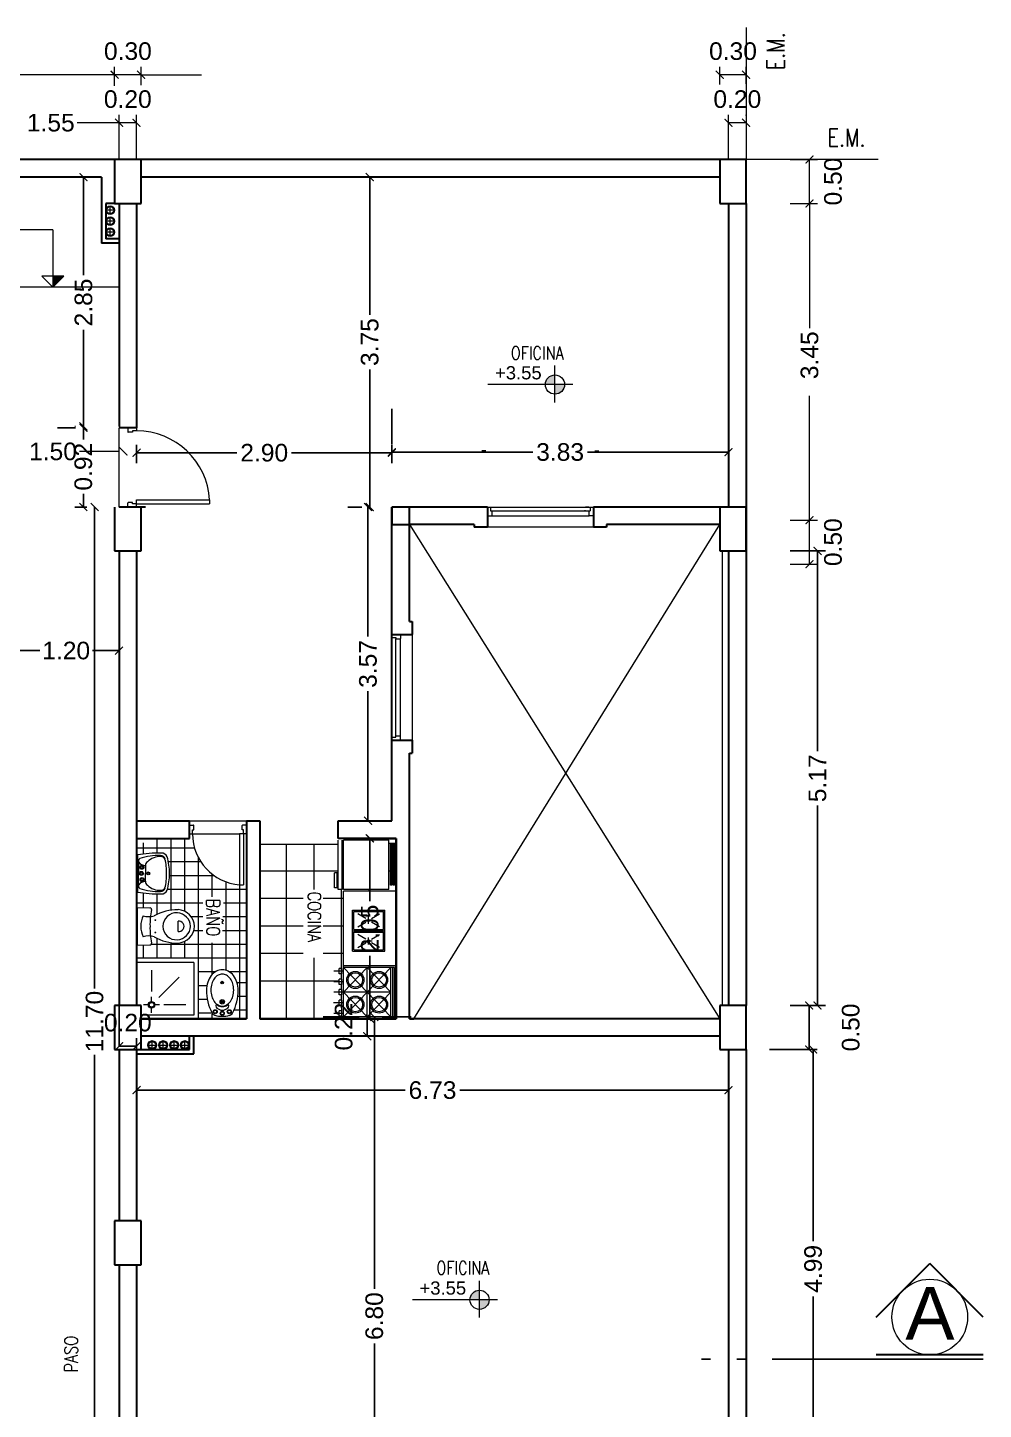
# Model space of a CAD drawing. Header units: millimetres. Extents: x 1578 to 2210, y 899 to 1032.
# Drawn here: x 1739.54 to 1750.4, y 992.49 to 1008.2 of the extents above; entities that cross this region are included whole.
import ezdxf

# ---------------------------------------------------------------- set-up
doc = ezdxf.new("R2010")
doc.units = ezdxf.units.MM
doc.linetypes.add('ACAD_ISO05W100', pattern=[36, 24, -3, 0, -3, 0, -3, 0, -3])
doc.linetypes.add('DASHDOT2', pattern=[12.7, 6.35, -3.175, 0, -3.175])
for name, color, linetype, lineweight in [('CARPINTERIA', 7, 'Continuous', 18), ('COTAS', 7, 'Continuous', 15), ('EJES', 7, 'DASHDOT2', 13), ('ESTRUCTURA', 3, 'Continuous', 30), ('LINEA DE CORTE', 7, 'ACAD_ISO05W100', 60), ('MUROS', 1, 'Continuous', 30), ('PISOS', 9, 'Continuous', 9), ('SANITARIOS', 7, 'Continuous', 20), ('TRAMAS', 7, 'Continuous', 15), ('UMBRALES', 7, 'Continuous', 18)]:
    doc.layers.add(name, color=color, linetype=linetype, lineweight=lineweight)
doc.styles.add('ROMANS', font='romans', dxfattribs={"height": 0.06})
doc.styles.add('STYLE1', font='ARIAL.TTF')
doc.dimstyles.get("Standard").update_dxf_attribs({"dimscale": 0, "dimtxt": 0.2, "dimasz": 0.09, "dimexe": 0.09, "dimexo": 0.5, "dimgap": 0.05, "dimtad": 0, "dimzin": 0, "dimdsep": 46, "dimtxsty": 'STYLE1', "dimblk1": 'ARCHTICK', "dimblk2": 'ARCHTICK', "dimsah": 1, "dimcen": 0, "dimadec": 0, "dimazin": 0, "dimtfac": 1, "dimtofl": 0, "dimtmove": 2, "dimatfit": 3, "dimldrblk": 'ARCHTICK', "dimfxl": 1, "dimtolj": 1, "dimtzin": 0, "dimarcsym": 0})

# ---------------------------------------------------------------- blocks, each defined once
blk = doc.blocks.new('_ARCHTICK')
at = {"color": 0, "linetype": 'ByBlock', "const_width": 0.15}
blk.add_lwpolyline([(-0.5, -0.5), (0.5, 0.5)], dxfattribs=at)
blk = doc.blocks.new('*D127')
at = {"layer": 'DEFPOINTS', "color": 0}
for p in [(1740.779, 996.585), (1747.504, 996.585), (1740.779, 996.122)]:
    blk.add_point(p, dxfattribs=at)
at = {"layer": 'TRAMAS', "color": 0, "lineweight": -2}
for p, q in [((1740.779, 996.122), (1743.831, 996.122)), ((1740.779, 996.085), (1740.779, 996.032)), ((1747.504, 996.122), (1744.452, 996.122)), ((1747.504, 996.085), (1747.504, 996.032))]:
    blk.add_line(p, q, dxfattribs=at)
at = {"layer": 'TRAMAS', "color": 0, "lineweight": -2, "xscale": 0.09, "yscale": 0.09, "zscale": 0.09, "rotation": 180}
blk.add_blockref('_ARCHTICK', (1740.779, 996.122), dxfattribs=at)
at = {"layer": 'TRAMAS', "color": 0, "lineweight": -2, "xscale": 0.09, "yscale": 0.09, "zscale": 0.09}
blk.add_blockref('_ARCHTICK', (1747.504, 996.122), dxfattribs=at)
at = {"layer": 'TRAMAS', "color": 0, "insert": (1744.141, 996.122), "char_height": 0.2, "attachment_point": 5, "style": 'STYLE1'}
blk.add_mtext('\\A1;6.73', dxfattribs=at)
blk = doc.blocks.new('*D128')
at = {"layer": 'DEFPOINTS', "color": 0}
for p in [(1740.579, 996.622), (1740.579, 996.585), (1740.779, 996.085)]:
    blk.add_point(p, dxfattribs=at)
at = {"layer": 'TRAMAS', "color": 0, "lineweight": -2}
for p, q in [((1740.579, 997.085), (1740.579, 996.712)), ((1740.779, 996.585), (1740.779, 996.712)), ((1740.779, 996.622), (1740.579, 996.622))]:
    blk.add_line(p, q, dxfattribs=at)
at = {"layer": 'TRAMAS', "color": 0, "lineweight": -2, "xscale": 0.09, "yscale": 0.09, "zscale": 0.09, "rotation": 180}
blk.add_blockref('_ARCHTICK', (1740.579, 996.622), dxfattribs=at)
at = {"layer": 'TRAMAS', "color": 0, "lineweight": -2, "xscale": 0.09, "yscale": 0.09, "zscale": 0.09}
blk.add_blockref('_ARCHTICK', (1740.779, 996.622), dxfattribs=at)
at = {"layer": 'TRAMAS', "color": 0, "insert": (1740.679, 996.889), "char_height": 0.2, "attachment_point": 5, "style": 'STYLE1'}
blk.add_mtext('\\A1;0.20', dxfattribs=at)
blk = doc.blocks.new('*D129')
at = {"layer": 'DEFPOINTS', "color": 0}
for p in [(1739.379, 1001.119), (1739.379, 1001.102), (1740.579, 996.122)]:
    blk.add_point(p, dxfattribs=at)
at = {"layer": 'TRAMAS', "color": 0, "lineweight": -2}
for p, q in [((1739.379, 1001.602), (1739.379, 1001.209)), ((1739.379, 1001.119), (1739.679, 1001.119)), ((1740.579, 1001.119), (1740.279, 1001.119)), ((1740.579, 996.622), (1740.579, 1001.209))]:
    blk.add_line(p, q, dxfattribs=at)
at = {"layer": 'TRAMAS', "color": 0, "lineweight": -2, "xscale": 0.09, "yscale": 0.09, "zscale": 0.09, "rotation": 180}
blk.add_blockref('_ARCHTICK', (1739.379, 1001.119), dxfattribs=at)
at = {"layer": 'TRAMAS', "color": 0, "lineweight": -2, "xscale": 0.09, "yscale": 0.09, "zscale": 0.09}
blk.add_blockref('_ARCHTICK', (1740.579, 1001.119), dxfattribs=at)
at = {"layer": 'TRAMAS', "color": 0, "insert": (1739.979, 1001.119), "char_height": 0.2, "attachment_point": 5, "style": 'STYLE1'}
blk.add_mtext('\\A1;1.20', dxfattribs=at)
blk = doc.blocks.new('*D135')
at = {"layer": 'COTAS', "color": 0, "lineweight": -2}
for p, q in [((1743.48, 996.955), (1743.48, 993.863)), ((1743.899, 996.955), (1743.57, 996.955)), ((1743.48, 990.152), (1743.48, 993.243)), ((1743.818, 990.152), (1743.57, 990.152))]:
    blk.add_line(p, q, dxfattribs=at)
at = {"layer": 'DEFPOINTS', "color": 0}
for p in [(1743.399, 996.955), (1743.48, 996.955), (1743.318, 990.152)]:
    blk.add_point(p, dxfattribs=at)
at = {"layer": 'COTAS', "color": 0, "lineweight": -2, "xscale": 0.09, "yscale": 0.09, "zscale": 0.09}
for p, rotation in [((1743.48, 996.955), 90), ((1743.48, 990.152), 270)]:
    blk.add_blockref('_ARCHTICK', p, dxfattribs=dict(at, rotation=rotation))
at = {"layer": 'COTAS', "color": 0, "insert": (1743.48, 993.553), "char_height": 0.2, "attachment_point": 5, "rotation": 90, "style": 'STYLE1'}
blk.add_mtext('\\A1;6.80', dxfattribs=at)
blk = doc.blocks.new('*D136')
at = {"layer": 'COTAS', "color": 0, "lineweight": -2}
for p, q in [((1742.899, 996.955), (1743.309, 996.955)), ((1743.399, 996.735), (1743.399, 996.955)), ((1742.899, 996.735), (1743.309, 996.735))]:
    blk.add_line(p, q, dxfattribs=at)
at = {"layer": 'DEFPOINTS', "color": 0}
for p in [(1743.399, 996.955), (1743.399, 996.955), (1743.399, 996.735)]:
    blk.add_point(p, dxfattribs=at)
at = {"layer": 'COTAS', "color": 0, "lineweight": -2, "xscale": 0.09, "yscale": 0.09, "zscale": 0.09}
for p, rotation in [((1743.399, 996.955), 90), ((1743.399, 996.735), 270)]:
    blk.add_blockref('_ARCHTICK', p, dxfattribs=dict(at, rotation=rotation))
at = {"layer": 'COTAS', "color": 0, "insert": (1743.132, 996.845), "char_height": 0.2, "attachment_point": 5, "rotation": 90, "style": 'STYLE1'}
blk.add_mtext('\\A1;0.22', dxfattribs=at)
blk = doc.blocks.new('*D137')
at = {"layer": 'COTAS', "color": 0, "lineweight": -2}
for p, q in [((1743.229, 998.985), (1743.339, 998.985)), ((1743.429, 998.985), (1743.429, 998.272)), ((1743.429, 996.935), (1743.429, 997.648)), ((1743.229, 996.935), (1743.339, 996.935))]:
    blk.add_line(p, q, dxfattribs=at)
at = {"layer": 'DEFPOINTS', "color": 0}
for p in [(1743.429, 998.985), (1743.729, 998.985), (1743.729, 996.935)]:
    blk.add_point(p, dxfattribs=at)
at = {"layer": 'COTAS', "color": 0, "lineweight": -2, "xscale": 0.09, "yscale": 0.09, "zscale": 0.09}
for p, rotation in [((1743.429, 998.985), 90), ((1743.429, 996.935), 270)]:
    blk.add_blockref('_ARCHTICK', p, dxfattribs=dict(at, rotation=rotation))
at = {"layer": 'COTAS', "color": 0, "insert": (1743.429, 997.96), "char_height": 0.2, "attachment_point": 5, "rotation": 90, "style": 'STYLE1'}
blk.add_mtext('\\A1;2.05', dxfattribs=at)
blk = doc.blocks.new('*D138')
at = {"layer": 'COTAS', "color": 0, "lineweight": -2}
for p, q in [((1743.179, 1002.752), (1743.318, 1002.752)), ((1743.408, 1002.752), (1743.408, 1001.278)), ((1743.408, 999.185), (1743.408, 1000.659)), ((1743.179, 999.185), (1743.318, 999.185))]:
    blk.add_line(p, q, dxfattribs=at)
at = {"layer": 'DEFPOINTS', "color": 0}
for p in [(1743.408, 1002.752), (1743.679, 1002.752), (1743.679, 999.185)]:
    blk.add_point(p, dxfattribs=at)
at = {"layer": 'COTAS', "color": 0, "lineweight": -2, "xscale": 0.09, "yscale": 0.09, "zscale": 0.09}
for p, rotation in [((1743.408, 1002.752), 90), ((1743.408, 999.185), 270)]:
    blk.add_blockref('_ARCHTICK', p, dxfattribs=dict(at, rotation=rotation))
at = {"layer": 'COTAS', "color": 0, "insert": (1743.408, 1000.968), "char_height": 0.2, "attachment_point": 5, "rotation": 90, "style": 'STYLE1'}
blk.add_mtext('\\A1;3.57', dxfattribs=at)
blk = doc.blocks.new('*D139')
at = {"layer": 'COTAS', "color": 0, "lineweight": -2}
for p, q in [((1741.329, 1006.502), (1743.518, 1006.502)), ((1743.428, 1006.502), (1743.428, 1004.937)), ((1743.428, 1002.752), (1743.428, 1004.316)), ((1743.179, 1002.752), (1743.338, 1002.752))]:
    blk.add_line(p, q, dxfattribs=at)
at = {"layer": 'DEFPOINTS', "color": 0}
for p in [(1740.829, 1006.502), (1743.428, 1006.502), (1743.679, 1002.752)]:
    blk.add_point(p, dxfattribs=at)
at = {"layer": 'COTAS', "color": 0, "lineweight": -2, "xscale": 0.09, "yscale": 0.09, "zscale": 0.09}
for p, rotation in [((1743.428, 1006.502), 90), ((1743.428, 1002.752), 270)]:
    blk.add_blockref('_ARCHTICK', p, dxfattribs=dict(at, rotation=rotation))
at = {"layer": 'COTAS', "color": 0, "insert": (1743.428, 1004.627), "char_height": 0.2, "attachment_point": 5, "rotation": 90, "style": 'STYLE1'}
blk.add_mtext('\\A1;3.75', dxfattribs=at)
blk = doc.blocks.new('*D140')
at = {"layer": 'COTAS', "color": 0, "lineweight": -2}
for p, q in [((1740.779, 1003.252), (1740.779, 1003.458)), ((1743.679, 1003.252), (1743.679, 1003.458)), ((1740.779, 1003.368), (1741.918, 1003.368)), ((1743.679, 1003.368), (1742.54, 1003.368))]:
    blk.add_line(p, q, dxfattribs=at)
at = {"layer": 'DEFPOINTS', "color": 0}
for p in [(1743.679, 1003.368), (1740.779, 1002.752), (1743.679, 1002.752)]:
    blk.add_point(p, dxfattribs=at)
at = {"layer": 'COTAS', "color": 0, "lineweight": -2, "xscale": 0.09, "yscale": 0.09, "zscale": 0.09, "rotation": 180}
blk.add_blockref('_ARCHTICK', (1740.779, 1003.368), dxfattribs=at)
at = {"layer": 'COTAS', "color": 0, "lineweight": -2, "xscale": 0.09, "yscale": 0.09, "zscale": 0.09}
blk.add_blockref('_ARCHTICK', (1743.679, 1003.368), dxfattribs=at)
at = {"layer": 'COTAS', "color": 0, "insert": (1742.229, 1003.368), "char_height": 0.2, "attachment_point": 5, "style": 'STYLE1'}
blk.add_mtext('\\A1;2.90', dxfattribs=at)
blk = doc.blocks.new('*D141')
at = {"layer": 'COTAS', "color": 0, "lineweight": -2}
for p, q in [((1743.679, 1003.868), (1743.679, 1003.466)), ((1747.504, 1003.252), (1747.504, 1003.466)), ((1743.679, 1003.376), (1745.282, 1003.376)), ((1747.504, 1003.376), (1745.901, 1003.376))]:
    blk.add_line(p, q, dxfattribs=at)
at = {"layer": 'DEFPOINTS', "color": 0}
for p in [(1743.679, 1003.368), (1747.504, 1003.376), (1747.504, 1002.752)]:
    blk.add_point(p, dxfattribs=at)
at = {"layer": 'COTAS', "color": 0, "lineweight": -2, "xscale": 0.09, "yscale": 0.09, "zscale": 0.09, "rotation": 180}
blk.add_blockref('_ARCHTICK', (1743.679, 1003.376), dxfattribs=at)
at = {"layer": 'COTAS', "color": 0, "lineweight": -2, "xscale": 0.09, "yscale": 0.09, "zscale": 0.09}
blk.add_blockref('_ARCHTICK', (1747.504, 1003.376), dxfattribs=at)
at = {"layer": 'COTAS', "color": 0, "insert": (1745.591, 1003.376), "char_height": 0.2, "attachment_point": 5, "style": 'STYLE1'}
blk.add_mtext('\\A1;3.83', dxfattribs=at)
blk = doc.blocks.new('*D123')
at = {"layer": 'COTAS', "color": 0, "lineweight": -2}
for p, q in [((1739.879, 1006.502), (1740.086, 1006.502)), ((1740.176, 1006.502), (1740.176, 1005.389)), ((1740.176, 1003.652), (1740.176, 1004.765)), ((1739.879, 1003.652), (1740.086, 1003.652))]:
    blk.add_line(p, q, dxfattribs=at)
at = {"layer": 'DEFPOINTS', "color": 0}
for p in [(1740.379, 1006.502), (1740.176, 1003.652), (1740.379, 1003.652)]:
    blk.add_point(p, dxfattribs=at)
at = {"layer": 'COTAS', "color": 0, "lineweight": -2, "xscale": 0.09, "yscale": 0.09, "zscale": 0.09}
for p, rotation in [((1740.176, 1006.502), 90), ((1740.176, 1003.652), 270)]:
    blk.add_blockref('_ARCHTICK', p, dxfattribs=dict(at, rotation=rotation))
at = {"layer": 'COTAS', "color": 0, "insert": (1740.176, 1005.077), "char_height": 0.2, "attachment_point": 5, "rotation": 90, "style": 'STYLE1'}
blk.add_mtext('\\A1;2.85', dxfattribs=at)
blk = doc.blocks.new('*D124')
at = {"layer": 'COTAS', "color": 0, "lineweight": -2}
for p, q in [((1740.079, 1003.668), (1740.084, 1003.668)), ((1740.174, 1003.668), (1740.174, 1003.518)), ((1740.174, 1002.752), (1740.174, 1002.901)), ((1740.079, 1002.752), (1740.084, 1002.752))]:
    blk.add_line(p, q, dxfattribs=at)
at = {"layer": 'DEFPOINTS', "color": 0}
for p in [(1740.579, 1003.668), (1740.174, 1002.752), (1740.579, 1002.752)]:
    blk.add_point(p, dxfattribs=at)
at = {"layer": 'COTAS', "color": 0, "lineweight": -2, "xscale": 0.09, "yscale": 0.09, "zscale": 0.09}
for p, rotation in [((1740.174, 1003.668), 90), ((1740.174, 1002.752), 270)]:
    blk.add_blockref('_ARCHTICK', p, dxfattribs=dict(at, rotation=rotation))
at = {"layer": 'COTAS', "color": 0, "insert": (1740.174, 1003.21), "char_height": 0.2, "attachment_point": 5, "rotation": 90, "style": 'STYLE1'}
blk.add_mtext('\\A1;0.92', dxfattribs=at)
blk = doc.blocks.new('*D125')
at = {"layer": 'COTAS', "color": 0, "lineweight": -2}
for p, q in [((1740.079, 1002.752), (1740.212, 1002.752)), ((1740.302, 1002.752), (1740.302, 997.279)), ((1740.302, 991.052), (1740.302, 996.524)), ((1740.029, 991.052), (1740.212, 991.052))]:
    blk.add_line(p, q, dxfattribs=at)
at = {"layer": 'DEFPOINTS', "color": 0}
for p in [(1740.579, 1002.752), (1740.302, 991.052), (1740.529, 991.052)]:
    blk.add_point(p, dxfattribs=at)
at = {"layer": 'COTAS', "color": 0, "lineweight": -2, "xscale": 0.09, "yscale": 0.09, "zscale": 0.09}
for p, rotation in [((1740.302, 1002.752), 90), ((1740.302, 991.052), 270)]:
    blk.add_blockref('_ARCHTICK', p, dxfattribs=dict(at, rotation=rotation))
at = {"layer": 'COTAS', "color": 0, "insert": (1740.302, 996.902), "char_height": 0.2, "attachment_point": 5, "rotation": 90, "style": 'STYLE1'}
blk.add_mtext('\\A1;11.70', dxfattribs=at)
blk = doc.blocks.new('*D142')
at = {"layer": 'COTAS', "color": 0, "lineweight": -2}
for p, q in [((1747.97, 996.585), (1748.376, 996.585)), ((1748.466, 996.585), (1748.466, 994.405)), ((1748.466, 991.597), (1748.466, 993.777)), ((1747.97, 991.597), (1748.376, 991.597))]:
    blk.add_line(p, q, dxfattribs=at)
at = {"layer": 'DEFPOINTS', "color": 0}
for p in [(1748.466, 996.585), (1748.47, 996.585), (1748.47, 991.597)]:
    blk.add_point(p, dxfattribs=at)
at = {"layer": 'COTAS', "color": 0, "lineweight": -2, "xscale": 0.09, "yscale": 0.09, "zscale": 0.09}
for p, rotation in [((1748.466, 996.585), 90), ((1748.466, 991.597), 270)]:
    blk.add_blockref('_ARCHTICK', p, dxfattribs=dict(at, rotation=rotation))
at = {"layer": 'COTAS', "color": 0, "insert": (1748.466, 994.091), "char_height": 0.2, "attachment_point": 5, "rotation": 90, "style": 'STYLE1'}
blk.add_mtext('\\A1;4.99', dxfattribs=at)
blk = doc.blocks.new('*D143')
at = {"layer": 'COTAS', "color": 0, "lineweight": -2}
for p, q in [((1748.204, 997.085), (1748.511, 997.085)), ((1748.421, 996.585), (1748.421, 997.085)), ((1748.204, 996.585), (1748.511, 996.585))]:
    blk.add_line(p, q, dxfattribs=at)
at = {"layer": 'DEFPOINTS', "color": 0}
for p in [(1747.704, 997.085), (1748.421, 997.085), (1747.704, 996.585)]:
    blk.add_point(p, dxfattribs=at)
at = {"layer": 'COTAS', "color": 0, "lineweight": -2, "xscale": 0.09, "yscale": 0.09, "zscale": 0.09}
for p, rotation in [((1748.421, 997.085), 90), ((1748.421, 996.585), 270)]:
    blk.add_blockref('_ARCHTICK', p, dxfattribs=dict(at, rotation=rotation))
at = {"layer": 'COTAS', "color": 0, "insert": (1748.893, 996.835), "char_height": 0.2, "attachment_point": 5, "rotation": 90, "style": 'STYLE1'}
blk.add_mtext('\\A1;0.50', dxfattribs=at)
blk = doc.blocks.new('*D144')
at = {"layer": 'COTAS', "color": 0, "lineweight": -2}
for p, q in [((1748.204, 1002.252), (1748.605, 1002.252)), ((1748.515, 1002.252), (1748.515, 999.978)), ((1748.515, 997.085), (1748.515, 999.359)), ((1748.204, 997.085), (1748.605, 997.085))]:
    blk.add_line(p, q, dxfattribs=at)
at = {"layer": 'DEFPOINTS', "color": 0}
for p in [(1747.704, 1002.252), (1748.515, 1002.252), (1747.704, 997.085)]:
    blk.add_point(p, dxfattribs=at)
at = {"layer": 'COTAS', "color": 0, "lineweight": -2, "xscale": 0.09, "yscale": 0.09, "zscale": 0.09}
for p, rotation in [((1748.515, 1002.252), 90), ((1748.515, 997.085), 270)]:
    blk.add_blockref('_ARCHTICK', p, dxfattribs=dict(at, rotation=rotation))
at = {"layer": 'COTAS', "color": 0, "insert": (1748.515, 999.668), "char_height": 0.2, "attachment_point": 5, "rotation": 90, "style": 'STYLE1'}
blk.add_mtext('\\A1;5.17', dxfattribs=at)

msp = doc.modelspace()

# ---------------------------------------------------------------- hatches: boundary and pattern name
at = {"layer": 'COTAS', "ltscale": 0.1}
msp.add_hatch(color=256, dxfattribs=at).paths.add_polyline_path([(1739.954, 1005.377), (1739.829, 1005.252), (1739.829, 1005.377)])
h = msp.add_hatch(color=256, dxfattribs=at)
h.paths.add_polyline_path([(1745.532, 1004.144), (1745.641, 1004.144, -0.414214), (1745.532, 1004.036)])
h.paths.add_polyline_path([(1745.532, 1004.253), (1745.532, 1004.144), (1745.423, 1004.144, -0.414214)])
h = msp.add_hatch(color=256, dxfattribs=at)
h.paths.add_polyline_path([(1744.675, 993.739), (1744.784, 993.739, -0.414214), (1744.675, 993.63)])
h.paths.add_polyline_path([(1744.675, 993.848), (1744.675, 993.739), (1744.566, 993.739, -0.414214)])

# ---------------------------------------------------------------- linework, layer by layer
at = {"color": 0, "linetype": 'ByBlock', "const_width": 0.0135}
for points in [[(1740.484, 1007.711), (1740.574, 1007.621)], [(1740.574, 1007.621), (1740.484, 1007.711)], [(1740.784, 1007.711), (1740.874, 1007.621)], [(1740.874, 1007.621), (1740.784, 1007.711)], [(1747.449, 1007.621), (1747.359, 1007.711)], [(1747.359, 1007.711), (1747.449, 1007.621)], [(1747.659, 1007.711), (1747.749, 1007.621)], [(1747.459, 1007.165), (1747.549, 1007.075)]]:
    msp.add_lwpolyline(points, dxfattribs=at)
at = {"layer": 'CARPINTERIA'}
for p, q in [((1740.679, 1003.652), (1740.679, 1003.607)), ((1740.779, 1003.652), (1740.679, 1003.652)), ((1740.734, 1003.617), (1740.734, 1003.602)), ((1740.779, 1003.617), (1740.734, 1003.617)), ((1740.779, 1003.652), (1740.779, 1003.617)), ((1740.734, 1003.602), (1740.684, 1003.602)), ((1744.746, 1003.39), (1744.701, 1003.39)), ((1745.986, 1003.39), (1746.031, 1003.39)), ((1740.779, 1002.832), (1741.608, 1002.832)), ((1740.779, 1002.787), (1740.779, 1002.832)), ((1741.608, 1002.832), (1741.608, 1002.787)), ((1740.679, 1002.752), (1740.679, 1002.797)), ((1740.779, 1002.752), (1740.679, 1002.752)), ((1740.734, 1002.802), (1740.684, 1002.802)), ((1740.734, 1002.787), (1740.734, 1002.802)), ((1740.779, 1002.787), (1740.734, 1002.787)), ((1740.779, 1002.787), (1741.608, 1002.787)), ((1740.779, 1002.752), (1740.779, 1002.787)), ((1744.766, 1002.752), (1744.801, 1002.752)), ((1744.766, 1002.752), (1744.766, 1002.652)), ((1744.801, 1002.752), (1745.971, 1002.752)), ((1744.801, 1002.752), (1744.801, 1002.707)), ((1744.801, 1002.707), (1744.816, 1002.707)), ((1744.816, 1002.707), (1745.931, 1002.707)), ((1744.816, 1002.707), (1744.816, 1002.657)), ((1745.881, 1002.707), (1745.866, 1002.707)), ((1745.916, 1002.752), (1745.881, 1002.752)), ((1745.916, 1002.707), (1745.916, 1002.657)), ((1745.931, 1002.752), (1745.931, 1002.707)), ((1745.971, 1002.752), (1745.971, 1002.652)), ((1744.766, 1002.652), (1744.811, 1002.652)), ((1744.811, 1002.652), (1745.921, 1002.652)), ((1745.971, 1002.652), (1745.921, 1002.652)), ((1743.679, 1001.302), (1743.679, 1001.267)), ((1743.679, 1001.302), (1743.779, 1001.302)), ((1743.679, 1000.137), (1743.679, 1001.267)), ((1743.679, 1001.267), (1743.724, 1001.267)), ((1743.724, 1001.267), (1743.724, 1001.252)), ((1743.779, 1001.302), (1743.779, 1001.257)), ((1743.779, 1000.147), (1743.779, 1001.257)), ((1743.724, 1000.152), (1743.724, 1001.252)), ((1743.724, 1001.252), (1743.774, 1001.252)), ((1743.679, 1000.137), (1743.724, 1000.137)), ((1743.679, 1000.102), (1743.679, 1000.137)), ((1743.679, 1000.102), (1743.779, 1000.102)), ((1743.724, 1000.152), (1743.774, 1000.152)), ((1743.724, 1000.137), (1743.724, 1000.152)), ((1743.779, 1000.102), (1743.779, 1000.147)), ((1741.379, 999.135), (1741.424, 999.135)), ((1741.379, 999.035), (1741.379, 999.135)), ((1741.414, 999.035), (1741.414, 999.08)), ((1741.414, 999.08), (1741.429, 999.08)), ((1741.429, 999.08), (1741.429, 999.13)), ((1741.979, 999.08), (1741.979, 999.13)), ((1741.994, 999.08), (1741.979, 999.08)), ((1742.029, 999.135), (1741.984, 999.135)), ((1741.994, 999.035), (1741.994, 999.08)), ((1742.029, 999.035), (1742.029, 999.135)), ((1741.379, 999.035), (1741.414, 999.035)), ((1741.949, 999.035), (1741.949, 998.457)), ((1741.994, 999.035), (1741.949, 999.035)), ((1741.994, 999.035), (1741.994, 998.457)), ((1742.029, 999.035), (1741.994, 999.035)), ((1741.949, 998.457), (1741.994, 998.457))]:
    msp.add_line(p, q, dxfattribs=at)
for centre, radius, start, end in [((1740.779, 1002.787), 0.83, 3.1079, 90), ((1740.684, 1003.607), 0.005, 180, 270), ((1740.684, 1002.797), 0.005, 90, 180), ((1744.811, 1002.657), 0.005, 270, 0), ((1745.921, 1002.657), 0.005, 180, 270), ((1743.774, 1001.257), 0.005, 270, 0), ((1743.774, 1000.147), 0.005, 0, 90), ((1741.424, 999.13), 0.005, 0, 90), ((1741.984, 999.13), 0.005, 90, 180), ((1741.994, 999.035), 0.58, 180, 265.5502)]:
    msp.add_arc(centre, radius, start, end, dxfattribs=at)
at = {"layer": 'COTAS', "ltscale": 0.05}
for p, q in [((1740.529, 1007.539), (1740.529, 1007.756)), ((1740.529, 1007.539), (1740.529, 1007.756)), ((1740.829, 1007.549), (1740.829, 1007.756)), ((1740.829, 1007.549), (1740.829, 1007.756)), ((1747.404, 1007.556), (1747.404, 1007.756)), ((1747.404, 1007.556), (1747.404, 1007.756)), ((1747.704, 1007.562), (1747.704, 1007.756)), ((1740.529, 1007.666), (1739.064, 1007.666)), ((1740.829, 1007.666), (1740.529, 1007.666)), ((1740.829, 1007.666), (1741.518, 1007.666)), ((1747.704, 1007.666), (1747.404, 1007.666)), ((1740.579, 1007.12), (1740.105, 1007.12)), ((1740.579, 1006.702), (1740.579, 1007.21)), ((1740.579, 1006.702), (1740.579, 1007.21)), ((1740.779, 1007.12), (1740.579, 1007.12)), ((1740.779, 1006.702), (1740.779, 1007.21)), ((1740.779, 1006.702), (1740.779, 1007.21)), ((1747.504, 1006.702), (1747.504, 1007.21)), ((1747.504, 1006.702), (1747.504, 1007.21)), ((1747.704, 1007.12), (1747.504, 1007.12)), ((1747.704, 1007.202), (1747.704, 1007.21)), ((1748.204, 1006.702), (1748.515, 1006.702)), ((1748.425, 1006.202), (1748.425, 1006.702)), ((1748.204, 1006.202), (1748.515, 1006.202)), ((1748.204, 1006.202), (1748.515, 1006.202)), ((1748.425, 1006.202), (1748.425, 1004.787)), ((1748.425, 1002.602), (1748.425, 1004.016)), ((1740.579, 1003.383), (1740.129, 1003.383)), ((1748.204, 1002.602), (1748.515, 1002.602)), ((1748.204, 1002.602), (1748.515, 1002.602)), ((1748.425, 1002.102), (1748.425, 1002.602)), ((1748.204, 1002.102), (1748.515, 1002.102)), ((1748.204, 1002.102), (1748.515, 1002.102))]:
    msp.add_line(p, q, dxfattribs=at)
at = {"layer": 'COTAS', "ltscale": 0.1}
for p, q in [((1740.529, 1006.127), (1740.429, 1006.127)), ((1740.479, 1006.077), (1740.479, 1006.177)), ((1740.529, 1006.002), (1740.429, 1006.002)), ((1740.479, 1005.952), (1740.479, 1006.052)), ((1740.529, 1005.877), (1740.429, 1005.877)), ((1740.479, 1005.827), (1740.479, 1005.927)), ((1745.532, 1003.941), (1745.532, 1004.36)), ((1745.735, 1004.144), (1744.769, 1004.144)), ((1740.906, 996.635), (1741.006, 996.635)), ((1740.956, 996.585), (1740.956, 996.685)), ((1741.031, 996.635), (1741.131, 996.635)), ((1741.081, 996.585), (1741.081, 996.685)), ((1741.156, 996.635), (1741.256, 996.635)), ((1741.206, 996.585), (1741.206, 996.685)), ((1741.277, 996.635), (1741.377, 996.635)), ((1741.327, 996.585), (1741.327, 996.685)), ((1744.675, 993.536), (1744.675, 993.955)), ((1744.878, 993.739), (1743.912, 993.739))]:
    msp.add_line(p, q, dxfattribs=at)
at = {"layer": 'COTAS'}
for p, q in [((1743.879, 1002.552), (1747.404, 996.935)), ((1743.929, 996.935), (1747.404, 1002.552))]:
    msp.add_line(p, q, dxfattribs=at)
at = {"layer": 'COTAS', "ltscale": 0.1}
for centre, radius in [((1745.532, 1004.144), 0.109), ((1749.791, 993.543), 0.43), ((1744.675, 993.739), 0.109)]:
    msp.add_circle(centre, radius, dxfattribs=at)
at = {"layer": 'EJES'}
for p in [(1747.704, 1008.202), (1749.204, 1006.702)]:
    msp.add_line(p, (1747.704, 1006.702), dxfattribs=at)
at = {"layer": 'ESTRUCTURA', "ltscale": 0.05}
for p, q in [((1740.829, 1006.702), (1740.529, 1006.702)), ((1740.529, 1006.702), (1740.529, 1006.202)), ((1740.829, 1006.202), (1740.829, 1006.702)), ((1747.704, 1006.702), (1747.404, 1006.702)), ((1747.404, 1006.702), (1747.404, 1006.202)), ((1747.704, 1006.202), (1747.704, 1006.702)), ((1740.529, 1006.202), (1740.829, 1006.202)), ((1747.404, 1006.202), (1747.704, 1006.202)), ((1740.529, 1002.752), (1740.529, 1002.252)), ((1740.879, 1002.752), (1740.579, 1002.752)), ((1740.829, 1002.252), (1740.829, 1002.752)), ((1743.679, 1002.752), (1743.679, 1002.552)), ((1743.879, 1002.752), (1743.679, 1002.752)), ((1743.879, 1002.552), (1743.879, 1002.752)), ((1747.704, 1002.752), (1747.404, 1002.752)), ((1747.404, 1002.752), (1747.404, 1002.252)), ((1747.704, 1002.252), (1747.704, 1002.752)), ((1743.679, 1002.552), (1743.879, 1002.552)), ((1740.529, 1002.252), (1740.829, 1002.252)), ((1747.404, 1002.252), (1747.704, 1002.252)), ((1740.829, 997.085), (1740.529, 997.085)), ((1740.529, 997.085), (1740.529, 996.585)), ((1740.829, 996.585), (1740.829, 997.085)), ((1747.404, 997.085), (1747.404, 996.585)), ((1747.704, 997.085), (1747.404, 997.085)), ((1747.704, 996.585), (1747.704, 997.085)), ((1740.529, 996.585), (1740.829, 996.585)), ((1747.404, 996.585), (1747.704, 996.585)), ((1740.829, 994.635), (1740.529, 994.635)), ((1740.529, 994.635), (1740.529, 994.135)), ((1740.829, 994.135), (1740.829, 994.635)), ((1740.529, 994.135), (1740.829, 994.135))]:
    msp.add_line(p, q, dxfattribs=at)
at = {"layer": 'LINEA DE CORTE', "lineweight": -2, "ltscale": 0.1}
msp.add_line((1750.399, 993.063), (1747.083, 993.063), dxfattribs=at)
at = {"layer": 'MUROS'}
for p, q in [((1740.529, 1006.702), (1736.979, 1006.702)), ((1740.529, 1006.702), (1740.379, 1006.702)), ((1747.404, 1006.702), (1740.829, 1006.702)), ((1740.379, 1006.502), (1736.979, 1006.502)), ((1740.379, 1006.502), (1740.379, 1005.752)), ((1747.404, 1006.502), (1740.829, 1006.502)), ((1740.529, 1006.202), (1740.429, 1006.202)), ((1740.429, 1006.202), (1740.429, 1005.802)), ((1740.579, 1006.202), (1740.579, 1003.668)), ((1740.579, 1006.202), (1740.579, 1005.802)), ((1740.579, 1006.152), (1740.579, 1005.802)), ((1740.779, 1006.202), (1740.779, 1005.252)), ((1740.779, 1006.202), (1740.779, 1003.652)), ((1747.504, 1006.202), (1747.504, 1002.752)), ((1747.704, 1006.202), (1747.704, 997.085)), ((1740.579, 1005.752), (1740.379, 1005.752)), ((1740.579, 1005.802), (1740.429, 1005.802)), ((1740.779, 1003.652), (1740.579, 1003.652)), ((1744.766, 1002.752), (1743.679, 1002.752)), ((1743.679, 999.185), (1743.679, 1002.752)), ((1744.766, 1002.752), (1744.766, 1002.522)), ((1747.504, 1002.752), (1745.971, 1002.752)), ((1745.971, 1002.752), (1745.971, 1002.522)), ((1747.504, 1002.752), (1746.066, 1002.752)), ((1744.616, 1002.552), (1743.879, 1002.552)), ((1743.879, 1001.452), (1743.879, 1002.552)), ((1744.616, 1002.552), (1744.616, 1002.522)), ((1744.766, 1002.522), (1744.616, 1002.522)), ((1746.116, 1002.522), (1745.971, 1002.522)), ((1747.404, 1002.552), (1746.116, 1002.552)), ((1746.116, 1002.552), (1746.116, 1002.522)), ((1740.579, 1002.252), (1740.579, 997.085)), ((1740.779, 1002.252), (1740.779, 997.085)), ((1747.504, 1002.252), (1747.504, 997.085)), ((1743.879, 1001.452), (1743.909, 1001.452)), ((1743.909, 1001.452), (1743.909, 1001.302)), ((1743.679, 1001.302), (1743.909, 1001.302)), ((1743.679, 1000.102), (1743.909, 1000.102)), ((1743.909, 1000.102), (1743.909, 999.952)), ((1743.879, 996.935), (1743.879, 999.952)), ((1743.879, 999.952), (1743.909, 999.952)), ((1740.779, 999.185), (1741.379, 999.185)), ((1741.379, 998.985), (1741.379, 999.185)), ((1742.029, 999.185), (1742.029, 996.935)), ((1742.029, 999.185), (1742.179, 999.185)), ((1742.179, 999.185), (1742.179, 996.935)), ((1743.068, 999.185), (1743.679, 999.185)), ((1743.068, 998.985), (1743.068, 999.185)), ((1740.779, 998.985), (1740.779, 997.085)), ((1740.779, 998.985), (1741.379, 998.985)), ((1740.779, 998.935), (1740.779, 997.535)), ((1743.729, 998.985), (1743.068, 998.985)), ((1743.429, 998.985), (1743.729, 998.985)), ((1743.729, 998.985), (1743.729, 996.935)), ((1743.729, 996.935), (1743.729, 998.985)), ((1740.779, 997.535), (1740.779, 997.085)), ((1742.029, 996.935), (1740.829, 996.935)), ((1740.829, 996.935), (1742.029, 996.935)), ((1743.729, 996.935), (1742.179, 996.935)), ((1742.179, 996.935), (1743.729, 996.935)), ((1747.404, 996.935), (1743.879, 996.935)), ((1743.879, 996.935), (1743.929, 996.935)), ((1747.404, 996.735), (1740.829, 996.735)), ((1741.379, 996.735), (1740.829, 996.735)), ((1741.379, 996.735), (1740.929, 996.735)), ((1741.379, 996.585), (1741.379, 996.735)), ((1741.429, 996.535), (1741.429, 996.735)), ((1740.579, 996.585), (1740.579, 994.635)), ((1740.779, 996.585), (1740.779, 994.635)), ((1740.829, 996.585), (1741.379, 996.585)), ((1747.504, 996.585), (1747.504, 991.552)), ((1747.704, 996.585), (1747.704, 991.552)), ((1740.779, 996.535), (1741.429, 996.535)), ((1740.579, 994.135), (1740.579, 991.552)), ((1740.779, 994.135), (1740.779, 991.552))]:
    msp.add_line(p, q, dxfattribs=at)
at = {"layer": 'MUROS', "color": 0, "ltscale": 0.15}
for p, q in [((1749.182, 993.543), (1749.791, 994.151)), ((1750.399, 993.543), (1749.791, 994.151)), ((1750.399, 993.113), (1749.182, 993.113))]:
    msp.add_line(p, q, dxfattribs=at)
at = {"layer": 'PISOS', "ltscale": 0.05}
for p, q in [((1747.436, 997.085), (1747.436, 1002.252)), ((1740.854, 998.935), (1740.854, 998.805)), ((1741.01, 998.985), (1741.01, 998.817)), ((1741.166, 998.985), (1741.166, 998.168)), ((1741.322, 998.985), (1741.322, 998.156)), ((1742.179, 998.917), (1743.068, 998.917)), ((1742.479, 998.917), (1742.479, 996.935)), ((1742.792, 998.917), (1742.792, 998.402)), ((1743.643, 998.929), (1743.729, 998.929)), ((1741.437, 998.873), (1740.779, 998.873)), ((1741.479, 998.769), (1741.479, 997.623)), ((1740.788, 998.717), (1740.779, 998.717)), ((1741.509, 998.717), (1741.141, 998.717)), ((1742.179, 998.617), (1743.068, 998.617)), ((1743.643, 998.617), (1743.663, 998.617)), ((1743.677, 998.617), (1743.694, 998.617)), ((1743.709, 998.617), (1743.729, 998.617)), ((1740.788, 998.56), (1740.779, 998.56)), ((1741.66, 998.56), (1741.152, 998.56)), ((1741.635, 998.579), (1741.635, 998.32)), ((1741.791, 998.492), (1741.791, 997.486)), ((1741.947, 998.457), (1741.947, 996.935)), ((1740.788, 998.404), (1740.779, 998.404)), ((1740.854, 998.366), (1740.854, 998.197)), ((1741.01, 998.354), (1741.01, 998.121)), ((1742.029, 998.404), (1741.128, 998.404)), ((1742.179, 998.304), (1742.672, 998.304)), ((1742.897, 998.304), (1743.129, 998.304)), ((1743.104, 998.405), (1743.104, 997.455)), ((1743.417, 998.405), (1743.417, 998.385)), ((1741.53, 998.248), (1740.779, 998.248)), ((1742.029, 998.248), (1741.766, 998.248)), ((1740.788, 998.092), (1740.779, 998.092)), ((1741.53, 998.092), (1741.4, 998.092)), ((1742.029, 998.092), (1741.76, 998.092)), ((1742.179, 997.992), (1742.672, 997.992)), ((1742.897, 997.992), (1743.129, 997.992)), ((1740.788, 997.935), (1740.779, 997.935)), ((1741.01, 997.848), (1741.01, 997.623)), ((1741.322, 997.814), (1741.322, 997.623)), ((1741.53, 997.935), (1741.428, 997.935)), ((1742.029, 997.935), (1741.753, 997.935)), ((1740.788, 997.779), (1740.779, 997.779)), ((1740.854, 997.773), (1740.854, 997.623)), ((1742.029, 997.779), (1740.943, 997.779)), ((1741.166, 997.8), (1741.166, 997.623)), ((1741.635, 997.796), (1741.635, 997.435)), ((1742.179, 997.679), (1742.672, 997.679)), ((1742.897, 997.679), (1743.129, 997.679)), ((1742.029, 997.623), (1740.779, 997.623)), ((1742.792, 997.626), (1742.792, 996.935)), ((1743.417, 997.535), (1743.417, 997.515)), ((1741.672, 997.467), (1741.479, 997.467)), ((1741.584, 997.344), (1741.584, 997.344)), ((1741.767, 997.344), (1741.737, 997.344)), ((1742.029, 997.467), (1741.833, 997.467)), ((1742.027, 997.344), (1741.92, 997.344)), ((1741.92, 997.344), (1741.92, 997.344)), ((1742.179, 997.367), (1743.079, 997.367)), ((1743.104, 997.445), (1743.104, 997.385)), ((1741.577, 997.31), (1741.479, 997.31)), ((1742.027, 997.187), (1741.928, 997.187)), ((1743.104, 997.325), (1743.104, 997.265)), ((1743.104, 997.205), (1743.104, 997.145)), ((1741.579, 997.154), (1741.479, 997.154)), ((1742.027, 997.031), (1741.884, 997.031)), ((1743.105, 997.085), (1743.106, 997.024)), ((1741.622, 996.998), (1741.479, 996.998)), ((1741.633, 997.004), (1741.633, 996.935))]:
    msp.add_line(p, q, dxfattribs=at)
at = {"layer": 'SANITARIOS'}
for p, q in [((1743.068, 998.405), (1743.068, 998.965)), ((1743.114, 998.405), (1743.114, 998.965)), ((1743.129, 998.405), (1743.129, 998.965)), ((1743.643, 998.965), (1743.129, 998.965)), ((1743.643, 998.405), (1743.643, 998.965)), ((1743.663, 998.452), (1743.663, 998.919)), ((1743.677, 998.919), (1743.663, 998.919)), ((1743.677, 998.452), (1743.677, 998.919)), ((1743.694, 998.452), (1743.694, 998.919)), ((1743.709, 998.919), (1743.694, 998.919)), ((1743.709, 998.452), (1743.709, 998.919)), ((1740.788, 998.796), (1740.788, 998.376)), ((1740.801, 998.731), (1740.801, 998.586)), ((1740.879, 998.673), (1740.879, 998.586)), ((1743.056, 998.593), (1743.029, 998.593)), ((1743.029, 998.422), (1743.029, 998.593)), ((1743.056, 998.422), (1743.056, 998.593)), ((1740.801, 998.441), (1740.801, 998.585)), ((1740.879, 998.498), (1740.879, 998.586)), ((1743.677, 998.452), (1743.663, 998.452)), ((1743.709, 998.452), (1743.694, 998.452)), ((1743.056, 998.422), (1743.029, 998.422)), ((1743.114, 998.405), (1743.068, 998.405)), ((1743.129, 998.422), (1743.114, 998.422)), ((1743.643, 998.405), (1743.129, 998.405)), ((1743.729, 998.385), (1743.129, 998.385)), ((1743.129, 997.485), (1743.129, 998.385)), ((1740.788, 997.771), (1740.788, 998.199)), ((1740.788, 998.199), (1740.931, 998.195)), ((1743.231, 997.701), (1743.231, 998.169)), ((1743.599, 997.701), (1743.599, 998.169)), ((1741.25, 997.927), (1741.25, 998.043)), ((1740.788, 997.771), (1740.931, 997.775)), ((1741.479, 997.623), (1740.779, 997.623)), ((1741.429, 997.573), (1740.779, 997.573)), ((1743.079, 997.445), (1743.079, 997.505)), ((1743.109, 997.505), (1743.079, 997.505)), ((1743.109, 997.445), (1743.109, 997.505)), ((1743.729, 997.535), (1743.129, 997.535)), ((1743.129, 996.955), (1743.129, 997.515)), ((1743.709, 997.515), (1743.129, 997.515)), ((1743.669, 996.955), (1743.669, 997.515)), ((1743.689, 996.955), (1743.689, 997.515)), ((1743.709, 996.955), (1743.709, 997.515)), ((1743.109, 997.445), (1743.079, 997.445)), ((1743.079, 997.325), (1743.079, 997.385)), ((1743.109, 997.385), (1743.079, 997.385)), ((1743.109, 997.325), (1743.109, 997.385)), ((1743.109, 997.325), (1743.079, 997.325)), ((1743.109, 997.265), (1743.079, 997.265)), ((1743.079, 997.205), (1743.079, 997.265)), ((1743.109, 997.205), (1743.079, 997.205)), ((1743.109, 997.205), (1743.109, 997.265)), ((1741.77, 997.127), (1741.733, 997.127)), ((1743.109, 997.145), (1743.079, 997.145)), ((1743.079, 997.085), (1743.079, 997.145)), ((1743.109, 997.085), (1743.079, 997.085)), ((1743.079, 996.964), (1743.079, 997.024)), ((1743.109, 997.024), (1743.079, 997.024)), ((1743.109, 997.085), (1743.109, 997.145)), ((1743.109, 996.964), (1743.109, 997.024)), ((1743.109, 996.964), (1743.079, 996.964)), ((1743.709, 996.955), (1743.129, 996.955))]:
    msp.add_line(p, q, dxfattribs=at)
at = {"layer": 'SANITARIOS', "ltscale": 0.1}
for p, q in [((1743.231, 998.169), (1743.599, 998.169)), ((1743.231, 997.701), (1743.599, 997.701)), ((1741.429, 997.573), (1741.429, 996.973)), ((1741.479, 997.623), (1741.479, 996.935)), ((1741.429, 996.973), (1740.829, 996.973))]:
    msp.add_line(p, q, dxfattribs=at)
at = {"layer": 'SANITARIOS'}
msp.add_lwpolyline([(1741.932, 997.26, 0.078096), (1741.918, 997.351, 0.087581), (1741.88, 997.424, 0.105483), (1741.819, 997.475, 0.122922), (1741.752, 997.491, 0.122922), (1741.686, 997.475, 0.105483), (1741.625, 997.424, 0.087581), (1741.587, 997.351, 0.078096), (1741.572, 997.26, 0.078096)], format="xyb", dxfattribs=at)
msp.add_lwpolyline([(1741.882, 997.26, 0.072126), (1741.872, 997.332, 0.083404), (1741.844, 997.389, 0.106649), (1741.8, 997.429, 0.131998), (1741.752, 997.442, 0.131998), (1741.705, 997.429, 0.106649), (1741.66, 997.389, 0.083404), (1741.633, 997.332, 0.072126), (1741.622, 997.26, 0.072126), (1741.633, 997.188, 0.083404), (1741.66, 997.132, 0.106649), (1741.705, 997.091, 0.131998), (1741.752, 997.078, 0.131998), (1741.8, 997.091, 0.106649), (1741.844, 997.132, 0.083404), (1741.872, 997.188, 0.072126)], format="xyb", close=True, dxfattribs=at)
for centre, radius in [((1740.833, 998.586), 0.0225), ((1740.839, 998.656), 0.0225), ((1740.833, 998.586), 0.0125), ((1740.839, 998.656), 0.0125), ((1740.911, 998.586), 0.0175), ((1740.911, 998.586), 0.0125), ((1740.841, 998.516), 0.0225), ((1740.841, 998.516), 0.0125), ((1740.992, 998.055), 0.005), ((1740.992, 997.915), 0.005), ((1741.752, 997.345), 0.015), ((1741.672, 997.014), 0.0225), ((1741.672, 997.014), 0.0175), ((1741.752, 997.127), 0.0255), ((1741.752, 996.995), 0.0225), ((1741.752, 997.127), 0.015), ((1741.832, 997.014), 0.0225), ((1741.832, 997.014), 0.0175), ((1741.752, 996.995), 0.0175)]:
    msp.add_circle(centre, radius, dxfattribs=at)
at = {"layer": 'SANITARIOS', "ltscale": 0.1}
for centre in [(1743.264, 997.375), (1743.534, 997.375), (1743.264, 997.095), (1743.534, 997.095)]:
    msp.add_circle(centre, 0.0972, dxfattribs=at)
at = {"layer": 'SANITARIOS'}
for centre, radius, start, end in [((1741.044, 997.322), 1.496, 89.4586, 99.8384), ((1740.832, 998.731), 0.0314, 124.166, 180.3652), ((1741.028, 998.103), 0.687, 88.0504, 108.0843), ((1741.045, 998.568), 0.209, 86.6789, 133.4871), ((1741.054, 998.742), 0.0484, 9.0637, 93.4383), ((1741.058, 998.73), 0.0473, 8.8308, 90.8761), ((1741.061, 998.747), 0.0706, 22.9835, 92.3032), ((1740.463, 998.594), 0.657, 359.2657, 13.6952), ((1740.581, 998.604), 0.571, 358.1554, 17.3613), ((1740.874, 998.764), 0.0864, 212.2756, 273.8428), ((1740.942, 998.672), 0.0628, 130.259, 178.7427), ((1740.874, 998.407), 0.0864, 86.1572, 147.7244), ((1740.832, 998.44), 0.0314, 179.6348, 235.834), ((1740.942, 998.499), 0.0628, 181.2573, 229.741), ((1741.045, 998.603), 0.209, 226.5129, 273.3211), ((1741.058, 998.442), 0.0473, 269.1239, 351.1692), ((1740.463, 998.577), 0.657, 346.3048, 0.7343), ((1740.581, 998.567), 0.571, 342.6387, 1.8446), ((1741.044, 999.849), 1.496, 260.1616, 270.5414), ((1741.028, 999.068), 0.687, 251.9157, 271.9496), ((1741.054, 998.429), 0.0484, 266.5617, 350.9363), ((1741.061, 998.424), 0.0706, 267.6968, 337.0165), ((1740.932, 998.178), 0.0165, 347.6706, 91.3746), ((1741.801, 998.005), 0.87, 168.7447, 181.3289), ((1741.248, 997.621), 0.553, 89.7783, 119.1839), ((1741.231, 997.985), 0.153, 85.8907, 180.0217), ((1741.234, 997.981), 0.157, 1.5633, 87.0868), ((1741.236, 997.973), 0.202, 3.3839, 85.9865), ((1741.098, 997.985), 0.272, 153.845, 206.155), ((1740.917, 998.297), 0.202, 251.8197, 287.6143), ((1741.801, 997.965), 0.87, 178.6711, 191.2553), ((1741.231, 997.985), 0.153, 180.1945, 274.1088), ((1741.234, 997.989), 0.157, 272.9132, 358.4367), ((1741.259, 997.985), 0.0591, 261.3284, 98.6716), ((1741.233, 997.998), 0.205, 274.7322, 356.3235), ((1740.916, 997.679), 0.196, 71.5468, 108.4532), ((1741.247, 998.337), 0.543, 240.3662, 270.3554), ((1740.932, 997.791), 0.0165, 268.6254, 12.3294), ((1742.138, 997.26), 0.566, 179.92, 207.3311), ((1741.367, 997.259), 0.566, 332.6689, 0.08), ((1741.688, 997.081), 0.0105, 65.4347, 189.159), ((1741.713, 997.083), 0.035, 185.8416, 231.7877), ((1741.756, 997.131), 0.0999, 229.0365, 267.6538), ((1741.752, 997.173), 0.101, 234.2086, 270.3876), ((1741.753, 997.173), 0.101, 269.6124, 305.7914), ((1741.748, 997.131), 0.0999, 272.3462, 310.9635), ((1741.817, 997.081), 0.0105, 350.841, 114.5653), ((1741.792, 997.083), 0.035, 308.2123, 354.1584), ((1741.69, 997.033), 0.0638, 211.2793, 250.5744), ((1741.749, 997.259), 0.297, 254.3098, 270.9181), ((1741.755, 997.259), 0.297, 269.0819, 285.6902), ((1741.815, 997.033), 0.0638, 289.4256, 328.7207)]:
    msp.add_arc(centre, radius, start, end, dxfattribs=at)
at = {"layer": 'TRAMAS', "ltscale": 0.1}
for p, q in [((1740.579, 1002.752), (1740.579, 1003.652)), ((1741.379, 999.185), (1742.029, 999.185)), ((1741.414, 999.035), (1741.949, 999.035)), ((1743.382, 998.072), (1743.293, 998.126)), ((1743.448, 998.072), (1743.537, 998.126)), ((1743.293, 997.978), (1743.382, 998.032)), ((1743.407, 998.052), (1743.377, 998.052)), ((1743.415, 998.061), (1743.415, 998.091)), ((1743.415, 998.014), (1743.415, 998.043)), ((1743.454, 998.052), (1743.424, 998.052)), ((1743.537, 997.978), (1743.448, 998.032)), ((1743.382, 997.838), (1743.293, 997.892)), ((1743.407, 997.818), (1743.377, 997.818)), ((1743.415, 997.826), (1743.415, 997.856)), ((1743.415, 997.779), (1743.415, 997.809)), ((1743.454, 997.818), (1743.424, 997.818)), ((1743.448, 997.838), (1743.537, 997.892)), ((1743.293, 997.744), (1743.382, 997.798)), ((1743.537, 997.744), (1743.448, 997.798)), ((1740.949, 997.487), (1740.949, 997.245)), ((1741.032, 997.176), (1741.262, 997.406)), ((1740.949, 997.119), (1740.949, 997.185)), ((1740.949, 997), (1740.949, 997.067))]:
    msp.add_line(p, q, dxfattribs=at)
at = {"layer": 'TRAMAS'}
for p, q in [((1743.246, 997.95), (1743.246, 998.154)), ((1743.246, 998.154), (1743.584, 998.154)), ((1743.584, 997.95), (1743.584, 998.154)), ((1743.231, 997.935), (1743.599, 997.935)), ((1743.246, 997.95), (1743.584, 997.95)), ((1743.246, 997.92), (1743.584, 997.92)), ((1743.246, 997.716), (1743.246, 997.92)), ((1743.584, 997.716), (1743.584, 997.92)), ((1743.246, 997.716), (1743.584, 997.716)), ((1743.669, 996.955), (1743.129, 997.515)), ((1743.129, 996.955), (1743.669, 997.515)), ((1743.399, 997.515), (1743.129, 997.235)), ((1743.399, 996.955), (1743.399, 997.515)), ((1743.669, 997.235), (1743.399, 997.515)), ((1743.129, 997.475), (1743.019, 997.475)), ((1743.129, 997.355), (1743.019, 997.355)), ((1743.669, 997.235), (1743.019, 997.235)), ((1743.129, 997.235), (1743.399, 996.955)), ((1743.399, 996.955), (1743.669, 997.235)), ((1740.923, 997.093), (1740.856, 997.093)), ((1741.041, 997.093), (1740.975, 997.093)), ((1741.338, 997.093), (1741.088, 997.093)), ((1743.129, 997.114), (1743.016, 997.114)), ((1743.129, 996.994), (1743.019, 996.994))]:
    msp.add_line(p, q, dxfattribs=at)
at = {"layer": 'TRAMAS', "ltscale": 0.1}
for centre, radius in [((1740.479, 1006.127), 0.05), ((1740.479, 1006.127), 0.0396), ((1740.479, 1006.002), 0.05), ((1740.479, 1006.002), 0.0396), ((1740.479, 1005.877), 0.05), ((1740.479, 1005.877), 0.0396), ((1743.415, 998.052), 0.012), ((1743.415, 998.052), 0.0087), ((1743.415, 997.818), 0.012), ((1743.415, 997.818), 0.0087), ((1740.949, 997.093), 0.0378), ((1740.949, 997.093), 0.0262), ((1740.956, 996.635), 0.05), ((1740.956, 996.635), 0.0396), ((1741.081, 996.635), 0.05), ((1741.081, 996.635), 0.0396), ((1741.206, 996.635), 0.05), ((1741.206, 996.635), 0.0396), ((1741.327, 996.635), 0.05), ((1741.327, 996.635), 0.0396)]:
    msp.add_circle(centre, radius, dxfattribs=at)
at = {"layer": 'TRAMAS'}
for centre in [(1743.264, 997.375), (1743.534, 997.375), (1743.264, 997.095), (1743.534, 997.095)]:
    msp.add_circle(centre, 0.0825, dxfattribs=at)
at = {"layer": 'UMBRALES'}
for p, q in [((1739.829, 1005.902), (1734.804, 1005.902)), ((1739.829, 1005.902), (1739.829, 1005.252)), ((1739.954, 1005.377), (1739.704, 1005.377)), ((1739.704, 1005.377), (1739.829, 1005.252)), ((1739.829, 1005.252), (1739.954, 1005.377)), ((1740.579, 1005.252), (1739.079, 1005.252))]:
    msp.add_line(p, q, dxfattribs=at)
at = {"layer": 'UMBRALES', "ltscale": 0.1}
for p, q in [((1745.971, 1002.522), (1744.766, 1002.522)), ((1743.909, 1001.302), (1743.909, 1000.102))]:
    msp.add_line(p, q, dxfattribs=at)

# ---------------------------------------------------------------- block references
at = {"layer": 'COTAS', "ltscale": 0.05, "yscale": 0.08999999999999986, "zscale": 0.09}
for p, xscale, rotation in [((1740.579, 1007.12), -0.09000000000014552, 180), ((1740.779, 1007.12), -0.09000000000014552, 180), ((1747.704, 1007.12), -0.09000000000014552, 180), ((1748.425, 1006.702), -0.08999999999999986, 270), ((1748.425, 1006.202), -0.08999999999999986, 90), ((1748.425, 1006.202), -0.08999999999999986, 270), ((1740.629, 1003.383), -0.09000000000014552, 180), ((1748.425, 1002.602), -0.08999999999999986, 90), ((1748.425, 1002.602), -0.08999999999999986, 270), ((1748.425, 1002.102), -0.08999999999999986, 90), ((1748.425, 1002.102), -0.08999999999999986, 270)]:
    msp.add_blockref('_ARCHTICK', p, dxfattribs=dict(at, xscale=xscale, rotation=rotation))
at = {"layer": 'COTAS', "ltscale": 0.05, "xscale": -0.09000000000014552, "yscale": 0.08999999999999986, "zscale": 0.09}
for p in [(1740.579, 1007.12), (1740.779, 1007.12), (1747.504, 1007.12)]:
    msp.add_blockref('_ARCHTICK', p, dxfattribs=at)

# ---------------------------------------------------------------- texts
at = {"layer": 'COTAS', "style": 'STYLE1'}
for s, height, p in [('0.30', 0.2, (1740.408, 1007.835)), ('0.30', 0.2, (1747.283, 1007.835)), ('+3.55', 0.15, (1744.851, 1004.203)), ('+3.55', 0.15, (1743.993, 993.798))]:
    msp.add_text(s, height=height, dxfattribs=at).set_placement(p)
at = {"layer": 'COTAS', "style": 'ROMANS', "width": 0.8}
for s, height, rotation, p in [('E.M.', 0.2, 90, (1748.141, 1007.717)), ('BAÑO', 0.15, 270, (1741.575, 998.298)), ('COCINA', 0.15, 270, (1742.724, 998.379)), ('PASO', 0.15, 90, (1740.11, 992.913))]:
    msp.add_text(s, height=height, rotation=rotation, dxfattribs=at).set_placement(p)
for s, height, p in [('E.M.', 0.2, (1748.629, 1006.851)), ('OFICINA', 0.15, (1745.03, 1004.428)), ('OFICINA', 0.15, (1744.185, 994.027))]:
    msp.add_text(s, height=height, dxfattribs=at).set_placement(p)
at = {"layer": 'COTAS', "ltscale": 0.05, "char_height": 0.2, "attachment_point": 5, "style": 'STYLE1'}
for s, insert in [('\\A1;0.20', (1740.679, 1007.388)), ('\\A1;0.20', (1747.604, 1007.388)), ('\\A1;1.55', (1739.804, 1007.12)), ('\\A1;1.50', (1739.829, 1003.383))]:
    msp.add_mtext(s, dxfattribs=dict(at, insert=insert))
at = {"layer": 'COTAS', "ltscale": 0.05, "char_height": 0.2, "attachment_point": 5, "rotation": 90, "style": 'STYLE1'}
for s, insert in [('\\A1;0.50', (1748.692, 1006.452)), ('\\A1;3.45', (1748.425, 1004.477)), ('\\A1;0.50', (1748.692, 1002.352))]:
    msp.add_mtext(s, dxfattribs=dict(at, insert=insert))
at = {"layer": 'MUROS', "color": 0, "ltscale": 0.15, "style": 'STYLE1'}
msp.add_text('A', height=0.6, dxfattribs=at).set_placement((1749.513, 993.285))

# ---------------------------------------------------------------- dimensions: what is measured, and where the dimension line sits
at = {"layer": 'COTAS'}
for base, p1, p2, picture, middle in [((1740.176, 1003.652), (1740.379, 1006.502), (1740.379, 1003.652), '*D123', (1740.176, 1005.077)), ((1743.428, 1006.502), (1743.679, 1002.752), (1740.829, 1006.502), '*D139', (1743.428, 1004.627)), ((1740.174, 1002.752), (1740.579, 1003.668), (1740.579, 1002.752), '*D124', (1740.174, 1003.21)), ((1740.302, 991.052), (1740.579, 1002.752), (1740.529, 991.052), '*D125', (1740.302, 996.902)), ((1743.408, 1002.752), (1743.679, 999.185), (1743.679, 1002.752), '*D138', (1743.408, 1000.968)), ((1748.515, 1002.252), (1747.704, 997.085), (1747.704, 1002.252), '*D144', (1748.515, 999.668)), ((1743.429, 998.985), (1743.729, 996.935), (1743.729, 998.985), '*D137', (1743.429, 997.96)), ((1743.399, 996.955), (1743.399, 996.735), (1743.399, 996.955), '*D136', (1743.132, 996.845)), ((1748.421, 997.085), (1747.704, 996.585), (1747.704, 997.085), '*D143', (1748.893, 996.835)), ((1743.48, 996.955), (1743.318, 990.152), (1743.399, 996.955), '*D135', (1743.48, 993.553)), ((1748.466, 996.585), (1748.47, 991.597), (1748.47, 996.585), '*D142', (1748.466, 994.091))]:
    dim = msp.add_linear_dim(base=base, p1=p1, p2=p2, angle=90, dimstyle='Standard', override={"dimscale": 1}, dxfattribs=at)
    dim.commit()
    dim.dimension.update_dxf_attribs({"geometry": picture, "text_midpoint": middle})
for base, p1, p2, picture, middle in [((1747.503891416, 1003.376413417), (1743.678891416, 1003.367785688), (1747.503891416, 1002.751779871), '*D141', (1745.591391416, 1003.376413417)), ((1743.679, 1003.368), (1740.779, 1002.752), (1743.679, 1002.752), '*D140', (1742.229, 1003.368))]:
    dim = msp.add_linear_dim(base=base, p1=p1, p2=p2, dimstyle='Standard', override={"dimscale": 1}, dxfattribs=at)
    dim.commit()
    dim.dimension.update_dxf_attribs({"geometry": picture, "text_midpoint": middle})
at = {"layer": 'TRAMAS'}
for base, p1, p2, picture, middle in [((1739.379, 1001.119), (1740.579, 996.122), (1739.379, 1001.102), '*D129', (1739.979, 1001.119)), ((1740.579, 996.622), (1740.779, 996.085), (1740.579, 996.585), '*D128', (1740.679, 996.889)), ((1740.778891416, 996.121830104), (1747.503891416, 996.584958056), (1740.778891416, 996.584958056), '*D127', (1744.141391416, 996.121830104))]:
    dim = msp.add_linear_dim(base=base, p1=p1, p2=p2, dimstyle='Standard', override={"dimscale": 1}, dxfattribs=at)
    dim.commit()
    dim.dimension.update_dxf_attribs({"geometry": picture, "text_midpoint": middle})

doc.saveas('drawing.dxf')
